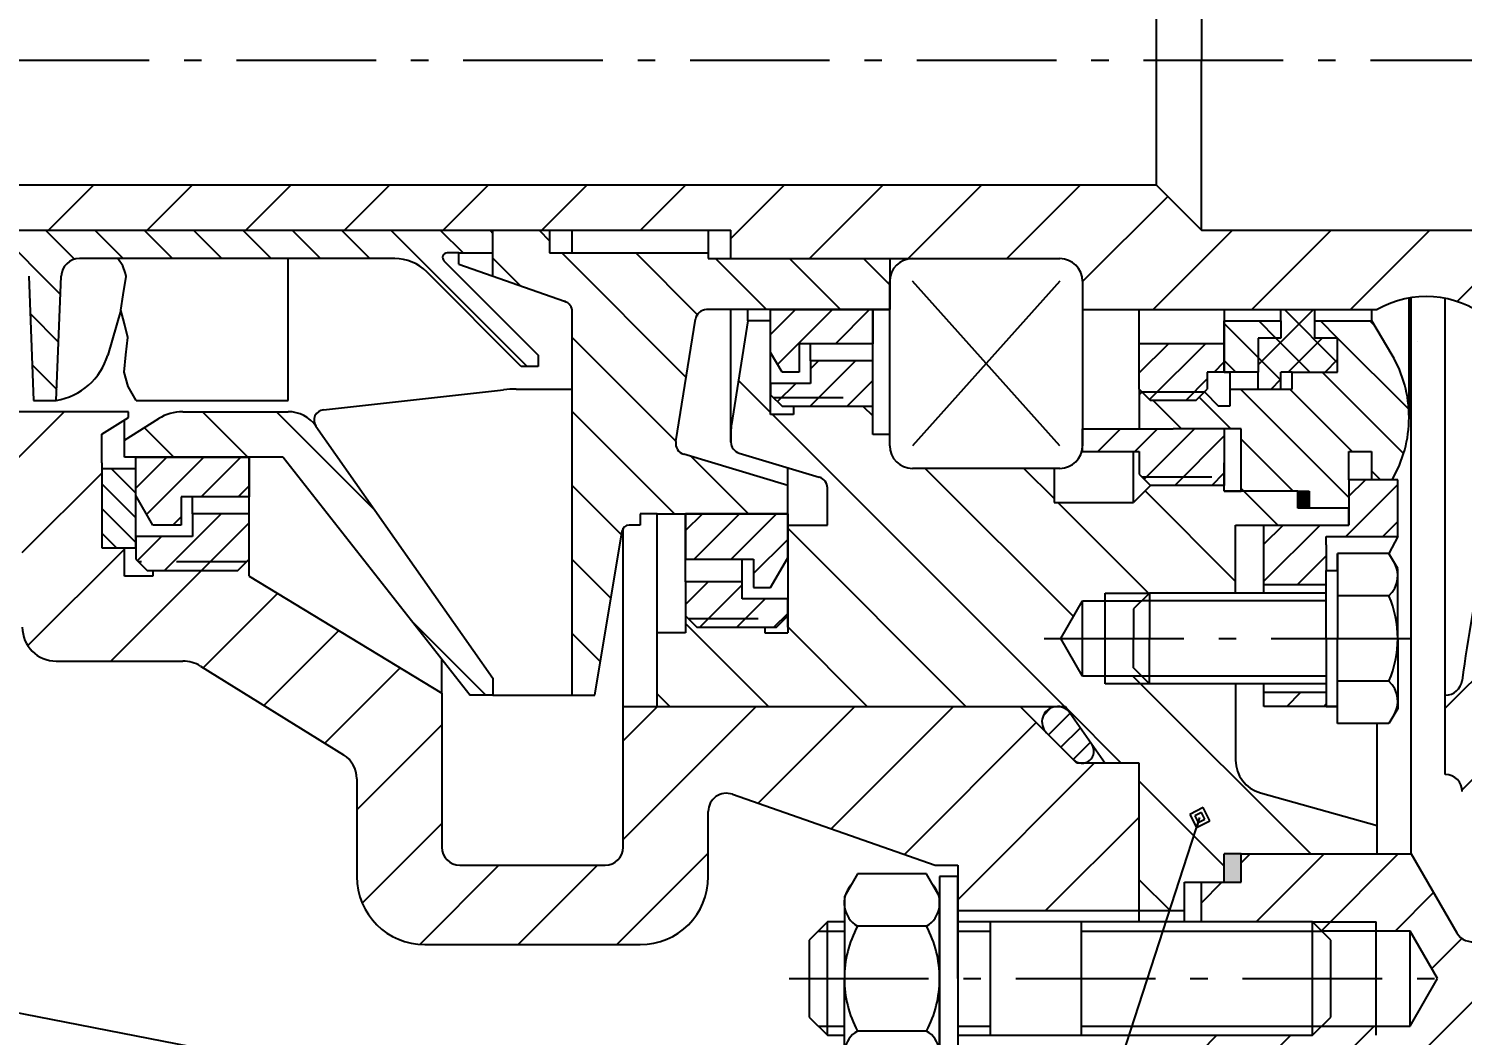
# Model space of a CAD drawing. Extents: x 0 to 841, y 0 to 594.
# Drawn here: x 127.6 to 209.8, y 144.8 to 202.6 of the extents above; entities that cross this region are included whole.
import ezdxf

# ---------------------------------------------------------------- set-up
doc = ezdxf.new("R2010")
doc.units = 0
doc.header["$MEASUREMENT"] = 0
for name, pattern in [('K5LT_AXLED', [13, 8, -2, 1, -2]), ('K5LT_BASIC', [0]), ('K5LT_DASHED', [6, 4, -2]), ('K5LT_THIN', [0]), ('K5LT_THIN_INCLUDED_TO_HATCHING', [0])]:
    doc.linetypes.add(name, pattern=pattern)
doc.layers.add('LAYER0VIEW0', color=7, linetype='Continuous')
doc.styles.add('K5_TEXTSTYLE', font='win_eskd.shx', dxfattribs={"width": 0.7, "oblique": 15, "bigfont": 'b_eskd.shx'})
pattern_1 = [(-45, (0, 0), (2.12132, 2.12132), [])]
pattern_2 = [(45, (0, 0), (-1.06066, 1.06066), [])]
pattern_3 = [(-45, (0, 0), (1.414214, 1.414214), [])]
pattern_4 = [(45, (0, 0), (-2.828427, 2.828427), [])]

# ---------------------------------------------------------------- blocks, each defined once
blk = doc.blocks.new('*L24')
at = {"layer": 'LAYER0VIEW0', "color": 7, "linetype": 'K5LT_THIN'}
for p, q in [((0.278, 0.856), (-0.478, 0.47)), ((0.663, 0.1), (0.278, 0.856)), ((-10.427, -32.164), (0.093, 0.285)), ((-0.478, 0.47), (-0.093, -0.285)), ((0.185, 0.571), (-0.193, 0.378)), ((-0.193, 0.378), (0, 0)), ((-0.093, -0.285), (0.663, 0.1)), ((0, 0), (-0.093, -0.285)), ((0, 0), (0.378, 0.193)), ((0.378, 0.193), (0.185, 0.571)), ((-10.427, -32.164), (-39.934, -32.164))]:
    blk.add_line(p, q, dxfattribs=at)
at = {"layer": 'LAYER0VIEW0', "color": 7, "style": 'K5_TEXTSTYLE', "oblique": 20, "width": 0.7}
blk.add_text('11Д33.0201-40', height=3.5, dxfattribs=at).set_placement((-37.934, -30.09))
blk = doc.blocks.new('*U156')
at = {"layer": 'LAYER0VIEW0', "color": 5, "linetype": 'K5LT_BASIC'}
for p, q in [((-1.3, 36.075), (-9.75, 36.075)), ((-11.05, 34.775), (-11.05, 25.35)), ((0, 25.35), (0, 34.775)), ((-9.75, 24.05), (-1.3, 24.05)), ((-9.75, 1.3), (-1.3, 1.3)), ((-11.05, -9.425), (-11.05, 0)), ((0, 0), (0, -9.425)), ((-1.3, -10.725), (-9.75, -10.725))]:
    blk.add_line(p, q, dxfattribs=at)
at = {"layer": 'LAYER0VIEW0', "color": 7, "linetype": 'K5LT_THIN'}
for p, q in [((-1.3, 25.35), (-9.75, 34.775)), ((-1.3, 34.775), (-9.75, 25.35)), ((-1.3, 0), (-9.75, -9.425)), ((-1.3, -9.425), (-9.75, 0))]:
    blk.add_line(p, q, dxfattribs=at)
at = {"layer": 'LAYER0VIEW0', "color": 5, "linetype": 'K5LT_BASIC'}
for centre, start, end in [((-9.75, 34.775), 90, 180), ((-1.3, 34.775), 0, 90), ((-9.75, 25.35), 180, 270), ((-1.3, 25.35), 270, 0), ((-9.75, 0), 90, 180), ((-1.3, 0), 0, 90), ((-9.75, -9.425), 180, 270), ((-1.3, -9.425), 270, 0)]:
    blk.add_arc(centre, 1.3, start, end, dxfattribs=at)
blk = doc.blocks.new('*U160')
at = {"layer": 'LAYER0VIEW0', "color": 5, "linetype": 'K5LT_BASIC'}
for p, q in [((0, 5.85), (-1.04, 5.85)), ((-1.04, 5.85), (-1.04, 0)), ((0, 0), (0, 5.85)), ((-1.04, -5.85), (-1.04, 0)), ((0, 0), (0, -5.85)), ((0, -5.85), (-1.04, -5.85))]:
    blk.add_line(p, q, dxfattribs=at)
blk = doc.blocks.new('*U161')
at = {"layer": 'LAYER0VIEW0', "color": 5, "linetype": 'K5LT_BASIC'}
for p, q in [((-4.714, 6.004), (-5.46, 4.713)), ((-0.746, 6.004), (-4.714, 6.004)), ((0, 4.713), (-0.746, 6.004)), ((-5.46, 4.713), (-5.46, 0)), ((0, 0), (0, 4.713)), ((-0.746, 3.002), (-4.714, 3.002)), ((-5.46, -4.712), (-5.46, 0)), ((0, 0), (0, -4.712)), ((-0.746, -3.002), (-4.714, -3.002)), ((-4.714, -6.004), (-5.46, -4.712)), ((0, -4.712), (-0.746, -6.004)), ((-0.746, -6.004), (-4.714, -6.004))]:
    blk.add_line(p, q, dxfattribs=at)
for centre, radius, start, end in [((-3.912, 4.337), 1.557, 139.00799, 238.98055), ((-1.548, 4.337), 1.557, 301.01945, 40.99201), ((0.955, 0), 6.415, 152.09469, 180), ((-6.415, 0), 6.415, 0, 27.90531), ((0.955, 0), 6.415, 180, 207.90531), ((-6.415, 0), 6.415, 332.09469, 0), ((-3.912, -4.337), 1.557, 121.01945, 220.99201), ((-1.548, -4.337), 1.557, 319.00799, 58.98055)]:
    blk.add_arc(centre, radius, start, end, dxfattribs=at)
blk = doc.blocks.new('*U163')
at = {"layer": 'LAYER0VIEW0', "color": 5, "linetype": 'K5LT_BASIC'}
for p, q in [((-0.499, 4.879), (-3.445, 4.879)), ((-3.445, 4.879), (-3.445, 0)), ((0, 4.014), (-0.499, 4.879)), ((0, 0), (0, 4.014)), ((-14.235, 2.6), (-15.145, 1.69)), ((-4.095, 2.6), (-14.235, 2.6)), ((-14.235, 2.6), (-14.235, 0)), ((-15.145, 1.69), (-15.145, 0)), ((-0.499, 2.439), (-3.445, 2.439)), ((-15.145, -1.69), (-15.145, 0)), ((-14.235, -2.6), (-14.235, 0)), ((-3.445, -4.879), (-3.445, 0)), ((0, 0), (0, -4.014)), ((-14.235, -2.6), (-15.145, -1.69)), ((-0.499, -2.439), (-3.445, -2.439)), ((-4.095, -2.6), (-14.235, -2.6)), ((0, -4.014), (-0.499, -4.879)), ((-0.499, -4.879), (-3.445, -4.879))]:
    blk.add_line(p, q, dxfattribs=at)
at = {"layer": 'LAYER0VIEW0', "color": 7, "linetype": 'K5LT_THIN'}
for p, q in [((-4.095, 2.161), (-14.674, 2.161)), ((-4.095, -2.161), (-14.674, -2.161))]:
    blk.add_line(p, q, dxfattribs=at)
at = {"layer": 'LAYER0VIEW0', "color": 5, "linetype": 'K5LT_BASIC'}
for centre, radius, start, end in [((-1.576, 3.592), 1.578, 313.04821, 32.769), ((-6.208, 0), 6.208, 0, 23.13732), ((-6.208, 0), 6.208, 336.86268, 0), ((-1.576, -3.592), 1.578, 327.231, 46.95179)]:
    blk.add_arc(centre, radius, start, end, dxfattribs=at)
blk = doc.blocks.new('*U164')
at = {"layer": 'LAYER0VIEW0', "color": 5, "linetype": 'K5LT_BASIC'}
for p, q in [((1.04, 1.04), (0, 0)), ((1.04, -5.46), (1.04, 1.04)), ((2.015, 1.04), (1.04, 1.04)), ((28.86, 1.04), (8.515, 1.04)), ((10.4, -5.46), (10.4, 1.04)), ((15.6, -5.46), (15.6, 1.04)), ((29.9, 0), (28.86, 1.04)), ((28.86, -5.46), (28.86, 1.04)), ((0, 0), (0, -4.42)), ((29.9, -4.42), (29.9, 0)), ((0, -4.42), (1.04, -5.46)), ((28.86, -5.46), (29.9, -4.42)), ((1.04, -5.46), (2.015, -5.46)), ((8.515, -5.46), (28.86, -5.46))]:
    blk.add_line(p, q, dxfattribs=at)
at = {"layer": 'LAYER0VIEW0', "color": 7, "linetype": 'K5LT_THIN'}
for p, q in [((0.513, 0.513), (2.015, 0.513)), ((8.515, 0.513), (10.4, 0.513)), ((15.6, 0.513), (29.386, 0.513)), ((0.513, -4.934), (2.015, -4.934)), ((8.515, -4.934), (10.4, -4.934)), ((15.6, -4.934), (29.386, -4.934))]:
    blk.add_line(p, q, dxfattribs=at)

msp = doc.modelspace()

# ---------------------------------------------------------------- hatches: boundary and pattern name
at = {"layer": 'LAYER0VIEW0'}
h = msp.add_hatch(dxfattribs=at)
h.set_pattern_fill('МЕТАЛЛ', color=256, style=0, pattern_type=0)
h.set_pattern_definition(pattern_4)
edge = h.paths.add_edge_path()
edge.add_line((69.303, 208.224), (60.853, 208.224))
edge.add_line((60.853, 208.224), (59.878, 208.224))
edge.add_line((59.878, 208.224), (59.878, 208.549))
edge.add_line((59.878, 208.549), (59.553, 208.874))
edge.add_line((59.553, 208.874), (27.378, 208.874))
edge.add_line((27.378, 208.874), (27.378, 208))
edge.add_line((27.378, 208), (28.678, 207.249))
edge.add_line((28.678, 207.249), (35.178, 207.249))
edge.add_line((35.178, 207.249), (35.178, 206.924))
edge.add_line((35.178, 206.924), (47.528, 206.924))
edge.add_line((47.528, 206.924), (47.528, 204.649))
edge.add_line((47.528, 204.649), (53.378, 204.649))
edge.add_line((53.378, 204.649), (55.629, 200.749))
edge.add_line((55.629, 200.749), (53.378, 196.849))
edge.add_line((53.378, 196.849), (47.528, 196.849))
edge.add_line((47.528, 196.849), (47.528, 194.574))
edge.add_line((47.528, 194.574), (35.178, 194.574))
edge.add_line((35.178, 194.574), (35.178, 194.249))
edge.add_line((35.178, 194.249), (28.678, 194.249))
edge.add_line((28.678, 194.249), (27.378, 193.499))
edge.add_line((27.378, 193.499), (27.378, 192.624))
edge.add_line((27.378, 192.624), (59.553, 192.624))
edge.add_line((59.553, 192.624), (59.878, 192.949))
edge.add_line((59.878, 192.949), (59.878, 193.274))
edge.add_line((59.878, 193.274), (60.853, 193.274))
edge.add_line((60.853, 193.274), (60.853, 191.324))
edge.add_line((60.853, 191.324), (61.178, 190.999))
edge.add_line((61.178, 190.999), (66.378, 190.999))
edge.add_line((66.378, 190.999), (67.028, 191.649))
edge.add_line((67.028, 191.649), (69.303, 191.649))
edge.add_line((69.303, 191.649), (69.303, 190.999))
edge.add_line((69.303, 190.999), (70.278, 190.999))
edge.add_line((70.278, 190.999), (78.728, 190.999))
edge.add_line((78.728, 190.999), (79.703, 190.999))
edge.add_line((79.703, 190.999), (103.103, 190.999))
edge.add_line((103.103, 190.999), (153.605, 190.999))
edge.add_line((153.605, 190.999), (167.905, 190.999))
edge.add_line((167.905, 190.999), (167.905, 189.374))
edge.add_line((167.905, 189.374), (177.005, 189.374))
edge.add_line((177.005, 189.374), (178.305, 189.374))
edge.add_line((178.305, 189.374), (186.755, 189.374))
edge.add_arc((186.755, 188.074), 1.3, 360, 450, ccw=False)
edge.add_line((188.055, 188.074), (188.055, 186.449))
edge.add_line((188.055, 186.449), (204.955, 186.449))
edge.add_arc((207.762, 181.63), 5.577, 342.4571, 480.22329, ccw=False)
edge.add_arc((294.296, 154.275), 85.177, 162.4571, 172.63144)
edge.add_arc((208.855, 165.324), 0.975, 630, 712.63144, ccw=False)
edge.add_line((208.855, 164.349), (208.855, 159.799))
edge.add_arc((208.855, 158.824), 0.975, 360, 450, ccw=False)
edge.add_line((209.83, 158.824), (209.83, 157.849))
edge.add_line((209.83, 157.849), (211.13, 157.849))
edge.add_line((211.13, 157.849), (211.13, 159.799))
edge.add_arc((242.448, 159.799), 31.318, 454.97911, 540, ccw=False)
edge.add_line((239.73, 190.999), (239.73, 192.624))
edge.add_line((239.73, 192.624), (238.105, 192.624))
edge.add_line((238.105, 192.624), (237.13, 192.624))
edge.add_line((237.13, 192.624), (236.48, 193.274))
edge.add_line((236.48, 193.274), (236.155, 192.949))
edge.add_line((236.155, 192.949), (229.005, 192.949))
edge.add_line((229.005, 192.949), (228.355, 193.599))
edge.add_line((228.355, 193.599), (226.73, 193.599))
edge.add_line((226.73, 193.599), (226.73, 192.949))
edge.add_line((226.73, 192.949), (222.83, 192.949))
edge.add_line((222.83, 192.949), (220.88, 190.999))
edge.add_line((220.88, 190.999), (194.88, 190.999))
edge.add_line((194.88, 190.999), (192.28, 193.599))
edge.add_line((192.28, 193.599), (73.431, 193.599))
edge.add_line((73.431, 193.599), (69.303, 200.749))
edge.add_line((69.303, 200.749), (73.431, 207.899))
edge.add_line((73.431, 207.899), (192.28, 207.899))
edge.add_line((192.28, 207.899), (194.88, 210.499))
edge.add_line((194.88, 210.499), (220.88, 210.499))
edge.add_line((220.88, 210.499), (222.83, 208.549))
edge.add_line((222.83, 208.549), (226.73, 208.549))
edge.add_line((226.73, 208.549), (226.73, 207.899))
edge.add_line((226.73, 207.899), (228.355, 207.899))
edge.add_line((228.355, 207.899), (229.005, 208.549))
edge.add_line((229.005, 208.549), (236.155, 208.549))
edge.add_line((236.155, 208.549), (236.48, 208.224))
edge.add_line((236.48, 208.224), (237.13, 208.874))
edge.add_line((237.13, 208.874), (238.105, 208.874))
edge.add_line((238.105, 208.874), (239.73, 208.874))
edge.add_line((239.73, 208.874), (239.73, 210.499))
edge.add_arc((242.448, 241.699), 31.318, 540, 625.02089, ccw=False)
edge.add_line((211.13, 241.699), (211.13, 243.649))
edge.add_line((211.13, 243.649), (209.83, 243.649))
edge.add_line((209.83, 243.649), (209.83, 242.674))
edge.add_arc((208.855, 242.674), 0.975, 270, 360, ccw=False)
edge.add_line((208.855, 241.699), (208.855, 237.149))
edge.add_arc((208.855, 236.174), 0.975, 367.36856, 450, ccw=False)
edge.add_arc((294.296, 247.224), 85.177, 187.36856, 197.5429)
edge.add_arc((207.762, 219.868), 5.577, 239.77671, 377.5429, ccw=False)
edge.add_line((204.955, 215.049), (188.055, 215.049))
edge.add_line((188.055, 215.049), (188.055, 213.424))
edge.add_arc((186.755, 213.424), 1.3, 270, 360, ccw=False)
edge.add_line((186.755, 212.124), (178.305, 212.124))
edge.add_line((178.305, 212.124), (177.005, 212.124))
edge.add_line((177.005, 212.124), (167.905, 212.124))
edge.add_line((167.905, 212.124), (167.905, 210.499))
edge.add_line((167.905, 210.499), (153.605, 210.499))
edge.add_line((153.605, 210.499), (103.103, 210.499))
edge.add_line((103.103, 210.499), (79.703, 210.499))
edge.add_line((79.703, 210.499), (78.728, 210.499))
edge.add_line((78.728, 210.499), (70.928, 210.499))
edge.add_line((70.928, 210.499), (70.928, 208.224))
edge.add_line((70.928, 208.224), (69.303, 208.224))
h = msp.add_hatch(dxfattribs=at)
h.set_pattern_fill('МЕТАЛЛ', color=256, style=0, pattern_type=0)
h.set_pattern_definition(pattern_3)
edge = h.paths.add_edge_path()
edge.add_line((103.103, 210.499), (153.605, 210.499))
edge.add_line((153.605, 210.499), (154.255, 210.499))
edge.add_line((154.255, 210.499), (154.255, 211.799))
edge.add_line((154.255, 211.799), (152.305, 211.799))
edge.add_line((152.305, 211.799), (151.633, 211.799))
edge.add_arc((151.633, 212.059), 0.26, 495, 630, ccw=False)
edge.add_line((151.449, 212.243), (156.855, 217.649))
edge.add_line((156.855, 217.649), (156.855, 218.299))
edge.add_line((156.855, 218.299), (155.88, 218.299))
edge.add_line((155.88, 218.299), (150.466, 212.886))
edge.add_arc((148.628, 214.724), 2.6, 630, 675, ccw=False)
edge.add_line((148.628, 212.124), (130.554, 212.124))
edge.add_arc((130.554, 213.164), 1.04, 542.29061, 630, ccw=False)
edge.add_line((129.515, 213.123), (129.231, 220.227))
edge.add_arc((128.519, 216.609), 3.688, 78.86755, 80.81259)
edge.add_line((129.107, 220.249), (127.93, 220.249))
edge.add_line((127.93, 220.249), (127.645, 213.123))
edge.add_arc((126.606, 213.164), 1.04, 630, 717.70939, ccw=False)
edge.add_line((126.606, 212.124), (103.103, 212.124))
edge.add_line((103.103, 212.124), (103.103, 210.499))
edge = h.paths.add_edge_path()
edge.add_line((153.605, 190.999), (103.103, 190.999))
edge.add_line((103.103, 190.999), (103.103, 189.374))
edge.add_line((103.103, 189.374), (126.606, 189.374))
edge.add_arc((126.606, 188.334), 1.04, 362.29061, 450, ccw=False)
edge.add_line((127.645, 188.376), (127.93, 181.249))
edge.add_line((127.93, 181.249), (129.23, 181.249))
edge.add_line((129.23, 181.249), (129.515, 188.376))
edge.add_arc((130.554, 188.334), 1.04, 450, 537.70939, ccw=False)
edge.add_line((130.554, 189.374), (148.628, 189.374))
edge.add_arc((148.628, 186.774), 2.6, 405, 450, ccw=False)
edge.add_line((150.466, 188.613), (155.88, 183.199))
edge.add_line((155.88, 183.199), (156.855, 183.199))
edge.add_line((156.855, 183.199), (156.855, 183.849))
edge.add_line((156.855, 183.849), (151.449, 189.256))
edge.add_arc((151.633, 189.439), 0.26, 450, 585, ccw=False)
edge.add_line((151.633, 189.699), (152.305, 189.699))
edge.add_line((152.305, 189.699), (154.255, 189.699))
edge.add_line((154.255, 189.699), (154.255, 190.999))
edge.add_line((154.255, 190.999), (153.605, 190.999))
h = msp.add_hatch(dxfattribs=at)
h.set_pattern_fill('МЕТАЛЛ', color=256, style=0, pattern_type=0)
h.set_pattern_definition(pattern_1)
edge = h.paths.add_edge_path()
edge.add_line((158.805, 186.313), (158.805, 164.349))
edge.add_line((158.805, 164.349), (160.105, 164.349))
edge.add_line((160.105, 164.349), (161.676, 173.773))
edge.add_arc((162.06, 173.709), 0.39, 450, 530.53768, ccw=False)
edge.add_line((162.06, 174.099), (162.705, 174.099))
edge.add_line((162.705, 174.099), (162.705, 174.749))
edge.add_line((162.705, 174.749), (163.68, 174.749))
edge.add_line((163.68, 174.749), (165.305, 174.749))
edge.add_line((165.305, 174.749), (171.155, 174.749))
edge.add_line((171.155, 174.749), (171.155, 176.374))
edge.add_line((171.155, 176.374), (165.2, 178.161))
edge.add_arc((165.387, 178.783), 0.65, 530.90972, 613.30076, ccw=False)
edge.add_line((164.745, 178.886), (165.867, 185.902))
edge.add_arc((166.509, 185.799), 0.65, 450, 530.90972, ccw=False)
edge.add_line((166.509, 186.449), (170.18, 186.449))
edge.add_line((170.18, 186.449), (176.03, 186.449))
edge.add_line((176.03, 186.449), (177.005, 186.449))
edge.add_line((177.005, 186.449), (177.005, 189.374))
edge.add_line((177.005, 189.374), (167.905, 189.374))
edge.add_line((167.905, 189.374), (166.605, 189.374))
edge.add_line((166.605, 189.374), (166.605, 189.699))
edge.add_line((166.605, 189.699), (157.505, 189.699))
edge.add_line((157.505, 189.699), (157.505, 190.999))
edge.add_line((157.505, 190.999), (154.255, 190.999))
edge.add_line((154.255, 190.999), (154.255, 188.367))
edge.add_line((154.255, 188.367), (158.37, 186.927))
edge.add_arc((158.155, 186.313), 0.65, 360, 430.70995, ccw=False)
h = msp.add_hatch(dxfattribs=at)
h.set_pattern_fill('МЕТАЛЛ', color=256, style=0, pattern_type=0)
h.set_pattern_definition(pattern_4)
edge = h.paths.add_edge_path()
edge.add_line((42.328, 178.649), (41.028, 177.349))
edge.add_line((41.028, 177.349), (39.403, 177.349))
edge.add_line((39.403, 177.349), (37.54, 177.349))
edge.add_line((37.54, 177.349), (37.54, 175.724))
edge.add_line((37.54, 175.724), (35.915, 175.724))
edge.add_line((35.915, 175.724), (35.915, 176.374))
edge.add_line((35.915, 176.374), (34.94, 177.349))
edge.add_line((34.94, 177.349), (30.303, 177.349))
edge.add_line((30.303, 177.349), (29.328, 176.374))
edge.add_line((29.328, 176.374), (29.328, 176.029))
edge.add_arc((28.938, 176.029), 0.39, 284.03624, 360, ccw=False)
edge.add_line((29.032, 175.651), (25.428, 174.749))
edge.add_line((25.428, 174.749), (25.428, 170.849))
edge.add_line((25.428, 170.849), (26.728, 170.849))
edge.add_line((26.728, 170.849), (26.728, 172.799))
edge.add_line((26.728, 172.799), (29.978, 172.799))
edge.add_line((29.978, 172.799), (29.978, 170.849))
edge.add_line((29.978, 170.849), (37.778, 170.849))
edge.add_line((37.778, 170.849), (37.778, 169.549))
edge.add_line((37.778, 169.549), (45.578, 169.549))
edge.add_line((45.578, 169.549), (45.578, 173.449))
edge.add_line((45.578, 173.449), (46.878, 173.449))
edge.add_line((46.878, 173.449), (47.347, 174.262))
edge.add_arc((48.754, 173.449), 1.625, 450, 510, ccw=False)
edge.add_line((48.754, 175.074), (77.29, 175.074))
edge.add_arc((77.29, 172.474), 2.6, 351.43472, 450, ccw=False)
edge.add_arc((92.395, 170.199), 12.675, 171.43472, 339.8637)
edge.add_arc((120.78, 159.792), 17.558, 450, 519.8637, ccw=False)
edge.add_line((120.78, 177.349), (125.33, 177.349))
edge.add_arc((125.33, 175.399), 1.95, 360, 450, ccw=False)
edge.add_line((127.28, 175.399), (127.28, 168.249))
edge.add_arc((129.23, 168.249), 1.95, 180, 270)
edge.add_line((129.23, 166.299), (136.484, 166.299))
edge.add_arc((136.484, 164.349), 1.95, 418.73627, 450, ccw=False)
edge.add_line((137.496, 166.016), (145.686, 160.935))
edge.add_arc((144.83, 159.554), 1.625, 360, 418.18551, ccw=False)
edge.add_line((146.455, 159.554), (146.455, 153.949))
edge.add_arc((150.355, 153.949), 3.9, 180, 270)
edge.add_line((150.355, 150.049), (162.705, 150.049))
edge.add_arc((162.705, 153.949), 3.9, 270, 360)
edge.add_line((166.605, 153.949), (166.605, 157.683))
edge.add_arc((167.645, 157.683), 1.04, 430.70995, 540, ccw=False)
edge.add_line((167.988, 158.665), (179.605, 154.599))
edge.add_line((179.605, 154.599), (180.905, 154.599))
edge.add_line((180.905, 154.599), (180.905, 153.949))
edge.add_line((180.905, 153.949), (180.905, 151.999))
edge.add_line((180.905, 151.999), (191.305, 151.999))
edge.add_line((191.305, 151.999), (191.305, 160.449))
edge.add_line((191.305, 160.449), (189.355, 160.449))
edge.add_line((189.355, 160.449), (187.73, 160.449))
edge.add_line((187.73, 160.449), (184.48, 163.699))
edge.add_line((184.48, 163.699), (161.73, 163.699))
edge.add_line((161.73, 163.699), (161.73, 155.639))
edge.add_arc((160.69, 155.639), 1.04, 270, 360, ccw=False)
edge.add_line((160.69, 154.599), (152.37, 154.599))
edge.add_arc((152.37, 155.639), 1.04, 540, 630, ccw=False)
edge.add_line((151.33, 155.639), (151.33, 161.489))
edge.add_line((151.33, 161.489), (151.33, 164.461))
edge.add_line((151.33, 164.461), (140.28, 171.17))
edge.add_line((140.28, 171.17), (140.28, 171.499))
edge.add_line((140.28, 171.499), (140.28, 172.149))
edge.add_line((140.28, 172.149), (139.63, 171.499))
edge.add_line((139.63, 171.499), (134.755, 171.499))
edge.add_line((134.755, 171.499), (134.755, 171.174))
edge.add_line((134.755, 171.174), (133.13, 171.174))
edge.add_line((133.13, 171.174), (133.13, 172.799))
edge.add_line((133.13, 172.799), (131.83, 172.799))
edge.add_line((131.83, 172.799), (131.83, 177.674))
edge.add_line((131.83, 177.674), (131.83, 179.312))
edge.add_line((131.83, 179.312), (133.37, 180.274))
edge.add_line((133.37, 180.274), (133.37, 180.599))
edge.add_line((133.37, 180.599), (120.802, 180.599))
edge.add_arc((120.802, 174.099), 6.5, 90, 102.14757)
edge.add_line((119.434, 180.454), (116.47, 179.816))
edge.add_arc((120.78, 159.792), 20.483, 102.14757, 159.8637)
edge.add_arc((92.395, 170.199), 9.75, 495, 699.8637, ccw=False)
edge.add_line((85.501, 177.094), (86.634, 178.227))
edge.add_arc((91.23, 173.631), 6.5, 480.96376, 495, ccw=False)
edge.add_line((87.886, 179.204), (98.878, 185.799))
edge.add_line((98.878, 185.799), (98.878, 188.074))
edge.add_line((98.878, 188.074), (92.899, 188.074))
edge.add_line((92.899, 188.074), (83.881, 182.664))
edge.add_arc((85.888, 179.319), 3.9, 120.96376, 135)
edge.add_line((83.13, 182.077), (81.653, 180.599))
edge.add_line((81.653, 180.599), (78.728, 180.599))
edge.add_line((78.728, 180.599), (70.55, 180.599))
edge.add_line((70.55, 180.599), (69.303, 180.599))
edge.add_line((69.303, 180.599), (69.303, 179.949))
edge.add_line((69.303, 179.949), (60.203, 179.949))
edge.add_line((60.203, 179.949), (58.903, 178.649))
edge.add_line((58.903, 178.649), (57.278, 178.649))
edge.add_line((57.278, 178.649), (42.328, 178.649))
h = msp.add_hatch(dxfattribs=at)
h.set_pattern_fill('МЕТАЛЛ', color=256, style=0, pattern_type=0)
h.set_pattern_definition([(-45, (0, 0), (2.82843, 2.82843), [])])
edge = h.paths.add_edge_path()
edge.add_line((163.68, 163.699), (184.48, 163.699))
edge.add_line((184.48, 163.699), (187.08, 163.699))
edge.add_line((187.08, 163.699), (189.355, 160.449))
edge.add_line((189.355, 160.449), (191.305, 160.449))
edge.add_line((191.305, 160.449), (191.305, 151.999))
edge.add_line((191.305, 151.999), (193.905, 151.999))
edge.add_line((193.905, 151.999), (193.905, 153.624))
edge.add_line((193.905, 153.624), (195.855, 153.624))
edge.add_line((195.855, 153.624), (196.18, 153.624))
edge.add_line((196.18, 153.624), (196.18, 155.249))
edge.add_line((196.18, 155.249), (197.155, 155.249))
edge.add_line((197.155, 155.249), (204.955, 155.249))
edge.add_line((204.955, 155.249), (204.955, 156.874))
edge.add_line((204.955, 156.874), (198.254, 158.751))
edge.add_arc((198.78, 160.628), 1.95, 540, 614.35775, ccw=False)
edge.add_line((196.83, 160.628), (196.83, 164.999))
edge.add_line((196.83, 164.999), (191.89, 164.999))
edge.add_line((191.89, 164.999), (191.451, 165.438))
edge.add_line((191.451, 165.438), (188.055, 165.438))
edge.add_line((188.055, 165.438), (186.807, 167.599))
edge.add_line((186.807, 167.599), (188.055, 169.761))
edge.add_line((188.055, 169.761), (191.451, 169.761))
edge.add_line((191.451, 169.761), (191.89, 170.199))
edge.add_line((191.89, 170.199), (196.83, 170.199))
edge.add_line((196.83, 170.199), (196.83, 174.099))
edge.add_line((196.83, 174.099), (203.33, 174.099))
edge.add_line((203.33, 174.099), (203.33, 175.074))
edge.add_line((203.33, 175.074), (201.055, 175.074))
edge.add_line((201.055, 175.074), (200.405, 175.074))
edge.add_line((200.405, 175.074), (200.405, 176.049))
edge.add_line((200.405, 176.049), (197.155, 176.049))
edge.add_line((197.155, 176.049), (196.18, 176.049))
edge.add_line((196.18, 176.049), (196.18, 176.374))
edge.add_line((196.18, 176.374), (191.955, 176.374))
edge.add_line((191.955, 176.374), (190.98, 175.399))
edge.add_line((190.98, 175.399), (186.43, 175.399))
edge.add_line((186.43, 175.399), (186.43, 177.349))
edge.add_line((186.43, 177.349), (178.305, 177.349))
edge.add_arc((178.305, 178.649), 1.3, 540, 630, ccw=False)
edge.add_line((177.005, 178.649), (177.005, 179.299))
edge.add_line((177.005, 179.299), (176.03, 179.299))
edge.add_line((176.03, 179.299), (176.03, 180.924))
edge.add_line((176.03, 180.924), (171.48, 180.924))
edge.add_line((171.48, 180.924), (171.48, 180.437))
edge.add_line((171.48, 180.437), (170.18, 180.437))
edge.add_line((170.18, 180.437), (170.18, 181.574))
edge.add_line((170.18, 181.574), (170.18, 182.224))
edge.add_line((170.18, 182.224), (170.18, 184))
edge.add_line((170.18, 184), (170.18, 185.799))
edge.add_line((170.18, 185.799), (168.88, 185.799))
edge.add_line((168.88, 185.799), (167.929, 179.859))
edge.add_arc((169.855, 179.551), 1.95, 170.90972, 180)
edge.add_line((167.905, 179.551), (167.905, 178.851))
edge.add_arc((168.555, 178.851), 0.65, 180, 253.30076)
edge.add_line((168.368, 178.228), (172.967, 176.849))
edge.add_arc((172.78, 176.226), 0.65, 360, 433.30076, ccw=False)
edge.add_line((173.43, 176.226), (173.43, 174.099))
edge.add_line((173.43, 174.099), (171.155, 174.099))
edge.add_line((171.155, 174.099), (171.155, 169.874))
edge.add_line((171.155, 169.874), (171.155, 168.249))
edge.add_line((171.155, 168.249), (171.155, 167.924))
edge.add_line((171.155, 167.924), (169.855, 167.924))
edge.add_line((169.855, 167.924), (169.855, 168.249))
edge.add_line((169.855, 168.249), (165.955, 168.249))
edge.add_line((165.955, 168.249), (165.305, 168.899))
edge.add_line((165.305, 168.899), (165.305, 167.924))
edge.add_line((165.305, 167.924), (163.68, 167.924))
edge.add_line((163.68, 167.924), (163.68, 163.699))
h = msp.add_hatch(dxfattribs=at)
h.set_pattern_fill('МЕТАЛЛ', color=256, style=0, pattern_type=0)
h.set_pattern_definition(pattern_2)
h.paths.add_polyline_path([(176.03, 184.499), (171.805, 184.499), (171.805, 182.874), (170.83, 182.874), (170.18, 184), (170.18, 186.449), (176.03, 186.449)])
h = msp.add_hatch(dxfattribs=at)
h.set_pattern_fill('МЕТАЛЛ', color=256, style=0, pattern_type=0)
h.set_pattern_definition(pattern_3)
edge = h.paths.add_edge_path()
edge.add_line((203.33, 178.324), (204.63, 178.324))
edge.add_line((204.63, 178.324), (204.63, 176.699))
edge.add_line((204.63, 176.699), (205.8, 176.699))
edge.add_arc((199.733, 180.274), 7.042, 329.48976, 360)
edge.add_arc((199.733, 180.274), 7.042, 0, 30.51024)
edge.add_line((205.8, 183.849), (204.651, 185.799))
edge.add_line((204.651, 185.799), (201.38, 185.799))
edge.add_line((201.38, 185.799), (201.38, 184.824))
edge.add_line((201.38, 184.824), (202.68, 184.824))
edge.add_line((202.68, 184.824), (202.68, 182.874))
edge.add_line((202.68, 182.874), (200.08, 182.874))
edge.add_line((200.08, 182.874), (200.08, 181.899))
edge.add_line((200.08, 181.899), (199.43, 181.899))
edge.add_line((199.43, 181.899), (198.13, 181.899))
edge.add_line((198.13, 181.899), (196.505, 181.899))
edge.add_line((196.505, 181.899), (196.505, 180.924))
edge.add_line((196.505, 180.924), (195.855, 180.924))
edge.add_line((195.855, 180.924), (195.042, 181.737))
edge.add_line((195.042, 181.737), (194.555, 181.249))
edge.add_line((194.555, 181.249), (191.955, 181.249))
edge.add_line((191.955, 181.249), (191.467, 181.737))
edge.add_line((191.467, 181.737), (191.305, 181.574))
edge.add_line((191.305, 181.574), (191.305, 179.624))
edge.add_line((191.305, 179.624), (193.255, 179.624))
edge.add_line((193.255, 179.624), (196.18, 179.624))
edge.add_line((196.18, 179.624), (197.155, 179.624))
edge.add_line((197.155, 179.624), (197.155, 176.049))
edge.add_line((197.155, 176.049), (200.405, 176.049))
edge.add_line((200.405, 176.049), (201.055, 176.049))
edge.add_line((201.055, 176.049), (201.055, 175.074))
edge.add_line((201.055, 175.074), (203.33, 175.074))
edge.add_line((203.33, 175.074), (203.33, 176.699))
edge.add_line((203.33, 176.699), (203.33, 178.324))
h = msp.add_hatch(dxfattribs=at)
h.set_pattern_fill('МЕТАЛЛ', color=256, style=0, pattern_type=0)
h.set_pattern_definition([(-45, (0, 0), (1.06066, 1.06066), [])])
h.paths.add_polyline_path([(198.13, 182.874), (196.505, 182.874), (196.18, 182.874), (196.18, 184.499), (196.18, 185.799), (199.43, 185.799), (199.43, 184.824), (198.13, 184.824)])
h = msp.add_hatch(dxfattribs=at)
h.set_pattern_fill('НЕМЕТАЛЛ', color=256, style=0, pattern_type=0)
h.set_pattern_definition([(45, (0, 0), (-1.06066, 1.06066), []), (135, (0, 0), (-1.06066, -1.06066), [])])
h.paths.add_polyline_path([(198.13, 184.824), (199.43, 184.824), (199.43, 185.799), (199.43, 186.449), (201.38, 186.449), (201.38, 184.824), (202.68, 184.824), (202.68, 182.874), (200.08, 182.874), (199.43, 182.874), (199.43, 181.899), (198.13, 181.899), (198.13, 182.874)])
h = msp.add_hatch(dxfattribs=at)
h.set_pattern_fill('МЕТАЛЛ', color=256, style=0, pattern_type=0)
h.set_pattern_definition(pattern_2)
h.paths.add_polyline_path([(196.18, 184.499), (191.305, 184.499), (191.305, 181.899), (191.955, 181.249), (194.555, 181.249), (195.205, 181.899), (195.205, 182.874), (196.18, 182.874)])
h = msp.add_hatch(dxfattribs=at)
h.set_pattern_fill('МЕТАЛЛ', color=256, style=0, pattern_type=0)
h.set_pattern_definition(pattern_2)
h.paths.add_polyline_path([(172.455, 183.524), (176.03, 183.524), (176.03, 180.924), (170.83, 180.924), (170.18, 181.574), (170.18, 182.224), (172.455, 182.224)])
h = msp.add_hatch(dxfattribs=at)
h.set_pattern_fill('МЕТАЛЛ', color=256, style=0, pattern_type=0)
h.set_pattern_definition(pattern_1)
edge = h.paths.add_edge_path()
edge.add_line((144.112, 179.77), (154.255, 165.324))
edge.add_line((154.255, 165.324), (154.255, 164.349))
edge.add_line((154.255, 164.349), (152.955, 164.349))
edge.add_line((152.955, 164.349), (142.23, 177.999))
edge.add_line((142.23, 177.999), (133.13, 177.999))
edge.add_line((133.13, 177.999), (133.13, 178.974))
edge.add_line((133.13, 178.974), (135.098, 180.204))
edge.add_arc((136.476, 177.999), 2.6, 450, 482.00538, ccw=False)
edge.add_line((136.476, 180.599), (142.516, 180.599))
edge.add_arc((142.516, 178.649), 1.95, 395.07375, 450, ccw=False)
h = msp.add_hatch(dxfattribs=at)
h.set_pattern_fill('МЕТАЛЛ', color=256, style=0, pattern_type=0)
h.set_pattern_definition(pattern_2)
h.paths.add_polyline_path([(193.255, 179.624), (188.055, 179.624), (188.055, 178.324), (191.305, 178.324), (191.305, 177.024), (191.955, 176.374), (196.18, 176.374), (196.18, 177.024), (196.18, 177.674), (196.18, 179.624)])
h = msp.add_hatch(dxfattribs=at)
h.set_pattern_fill('МЕТАЛЛ', color=256, style=0, pattern_type=0)
h.set_pattern_definition(pattern_2)
h.paths.add_polyline_path([(137.03, 175.724), (136.38, 175.724), (136.38, 174.099), (134.755, 174.099), (133.78, 175.788), (133.78, 177.999), (140.28, 177.999), (140.28, 175.724)])
h = msp.add_hatch(dxfattribs=at)
h.set_pattern_fill('МЕТАЛЛ', color=256, style=0, pattern_type=0)
h.set_pattern_definition([(-45, (0, 0), (0.707107, 0.707107), [])])
h.paths.add_polyline_path([(131.83, 177.349), (131.83, 172.799), (133.78, 172.799), (133.78, 173.449), (133.78, 174.099), (133.78, 177.349)])
h = msp.add_hatch(dxfattribs=at)
h.set_pattern_fill('МЕТАЛЛ', color=256, style=0, pattern_type=0)
h.set_pattern_definition(pattern_2)
h.paths.add_polyline_path([(198.455, 163.699), (202.03, 163.699), (202.03, 164.512), (198.455, 164.512)])
h.paths.add_polyline_path([(198.455, 170.687), (202.03, 170.687), (202.03, 171.499), (202.03, 171.824), (202.03, 172.962), (202.03, 173.449), (206.125, 173.449), (206.125, 176.699), (203.33, 176.699), (203.33, 175.074), (203.33, 174.099), (198.455, 174.099)])
for points in [[(200.405, 176.049), (201.055, 176.049), (201.055, 175.074), (200.405, 175.074)], [(197.155, 155.249), (197.155, 153.624), (196.18, 153.624), (196.18, 155.249)]]:
    msp.add_hatch(color=1, dxfattribs=at).paths.add_polyline_path(points)
h = msp.add_hatch(dxfattribs=at)
h.set_pattern_fill('МЕТАЛЛ', color=256, style=0, pattern_type=0)
h.set_pattern_definition(pattern_2)
h.paths.add_polyline_path([(137.03, 173.449), (137.03, 174.749), (140.28, 174.749), (140.28, 172.149), (139.63, 171.499), (134.43, 171.499), (133.78, 172.149), (133.78, 173.449)])
h = msp.add_hatch(dxfattribs=at)
h.set_pattern_fill('МЕТАЛЛ', color=256, style=0, pattern_type=0)
h.set_pattern_definition(pattern_2)
h.paths.add_polyline_path([(169.205, 172.149), (165.305, 172.149), (165.305, 174.749), (171.155, 174.749), (171.155, 174.099), (171.155, 172.213), (170.18, 170.524), (169.205, 170.524)])
h = msp.add_hatch(dxfattribs=at)
h.set_pattern_fill('МЕТАЛЛ', color=256, style=0, pattern_type=0)
h.set_pattern_definition(pattern_2)
h.paths.add_polyline_path([(165.305, 170.849), (168.555, 170.849), (168.555, 169.874), (171.155, 169.874), (171.155, 168.899), (170.505, 168.249), (165.955, 168.249), (165.305, 168.899)])
h = msp.add_hatch(dxfattribs=at)
h.set_pattern_fill('МЕТАЛЛ', color=256, style=0, pattern_type=0)
h.set_pattern_definition([(45, (0, 0), (-2.12132, 2.12132), [])])
edge = h.paths.add_edge_path()
edge.add_line((204.89, 145.376), (206.84, 145.376))
edge.add_line((206.84, 145.376), (208.412, 148.099))
edge.add_line((208.412, 148.099), (206.84, 150.823))
edge.add_line((206.84, 150.823), (201.776, 150.823))
edge.add_line((201.776, 150.823), (201.25, 151.349))
edge.add_line((201.25, 151.349), (194.88, 151.349))
edge.add_line((194.88, 151.349), (194.88, 153.624))
edge.add_line((194.88, 153.624), (195.855, 153.624))
edge.add_line((195.855, 153.624), (197.155, 153.624))
edge.add_line((197.155, 153.624), (197.155, 155.249))
edge.add_line((197.155, 155.249), (206.905, 155.249))
edge.add_line((206.905, 155.249), (209.514, 150.73))
edge.add_arc((210.415, 151.25), 1.04, 210, 360)
edge.add_line((211.455, 151.25), (211.455, 156.224))
edge.add_line((211.455, 156.224), (213.405, 156.224))
edge.add_line((213.405, 156.224), (213.405, 143.468))
edge.add_arc((209.505, 143.468), 3.9, 292.88538, 360, ccw=False)
edge.add_arc((216.33, 127.299), 13.65, 112.88538, 427.11462)
edge.add_arc((223.155, 143.468), 3.9, 540, 607.11462, ccw=False)
edge.add_line((219.255, 143.468), (219.255, 156.224))
edge.add_line((219.255, 156.224), (221.473, 156.224))
edge.add_arc((221.473, 157.849), 1.625, 270, 347.40022)
edge.add_arc((238.105, 154.132), 15.418, 450, 527.40022, ccw=False)
edge.add_line((238.105, 169.549), (245.905, 169.549))
edge.add_line((245.905, 169.549), (245.905, 169.874))
edge.add_line((245.905, 169.874), (262.805, 169.874))
edge.add_line((262.805, 169.874), (262.805, 166.949))
edge.add_line((262.805, 166.949), (259.23, 166.949))
edge.add_arc((259.23, 164.593), 2.356, 90, 133.60282)
edge.add_line((257.605, 166.299), (238.105, 166.299))
edge.add_arc((238.105, 154.132), 12.168, 90, 170.09663)
edge.add_arc((221.161, 157.09), 5.032, 667.21937, 710.09663, ccw=False)
edge.add_arc((226.31, 150.311), 3.48, 127.21937, 180)
edge.add_line((222.83, 150.311), (222.83, 143.795))
edge.add_arc((226.73, 143.795), 3.9, 180, 237.76905)
edge.add_arc((216.33, 127.299), 15.6, 139.9948, 417.76905, ccw=False)
edge.add_arc((202.389, 138.999), 2.6, 319.9948, 450)
edge.add_line((202.389, 141.599), (194.88, 141.599))
edge.add_line((194.88, 141.599), (194.88, 144.849))
edge.add_line((194.88, 144.849), (201.25, 144.849))
edge.add_line((201.25, 144.849), (201.776, 145.376))
edge.add_line((201.776, 145.376), (204.89, 145.376))
h = msp.add_hatch(dxfattribs=at)
h.set_pattern_fill('МЕТАЛЛ', color=256, style=0, pattern_type=0)
h.set_pattern_definition([(45, (0, 0), (-0.7071068, 0.7071068), [])])
edge = h.paths.add_edge_path()
edge.add_line((187.526, 160.653), (185.992, 162.187))
edge.add_arc((186.619, 162.813), 0.886, 394.99202, 585, ccw=False)
edge.add_line((187.344, 163.321), (188.588, 161.544))
edge.add_arc((188.018, 161.145), 0.696, 225, 394.99202, ccw=False)

# ---------------------------------------------------------------- linework, layer by layer
at = {"layer": 'LAYER0VIEW0', "color": 5, "linetype": 'K5LT_BASIC'}
for p, q in [((194.88, 210.499), (194.88, 200.749)), ((192.28, 207.899), (192.28, 193.599)), ((194.88, 190.999), (194.88, 200.749)), ((73.431, 193.599), (192.28, 193.599)), ((192.28, 193.599), (194.88, 190.999)), ((103.103, 190.999), (153.605, 190.999)), ((153.605, 190.999), (167.905, 190.999)), ((154.255, 188.367), (154.255, 190.999)), ((157.505, 190.999), (157.505, 189.699)), ((158.805, 189.699), (158.805, 190.999)), ((166.605, 190.999), (166.605, 189.374)), ((167.905, 189.374), (167.905, 190.999)), ((194.88, 190.999), (220.88, 190.999)), ((148.628, 189.374), (130.554, 189.374)), ((142.516, 181.249), (142.516, 189.374)), ((151.449, 189.256), (156.855, 183.849)), ((152.305, 189.699), (151.633, 189.699)), ((152.305, 189.049), (152.305, 189.699)), ((152.305, 189.699), (154.255, 189.699)), ((152.305, 189.049), (152.305, 189.699)), ((152.305, 189.699), (153.605, 189.699)), ((152.305, 189.049), (158.37, 186.927)), ((157.505, 189.699), (166.605, 189.699)), ((166.605, 189.374), (167.905, 189.374)), ((167.905, 189.374), (177.005, 189.374)), ((177.005, 189.374), (177.005, 186.449)), ((177.005, 189.374), (178.305, 189.374)), ((127.645, 188.376), (127.93, 181.249)), ((129.23, 181.249), (129.515, 188.376)), ((155.88, 183.199), (150.466, 188.613)), ((206.775, 180.274), (206.775, 187.119)), ((206.905, 155.249), (206.905, 187.141)), ((208.855, 164.349), (208.855, 187.099)), ((132.937, 186.425), (132.179, 183.849)), ((158.805, 164.349), (158.805, 186.313)), ((164.745, 178.886), (165.867, 185.902)), ((177.005, 186.449), (166.509, 186.449)), ((167.905, 178.851), (167.905, 186.449)), ((168.88, 185.799), (167.929, 179.859)), ((168.88, 185.799), (168.88, 186.449)), ((170.18, 185.799), (168.88, 185.799)), ((170.18, 180.437), (170.18, 186.449)), ((170.18, 184), (170.18, 186.449)), ((170.18, 186.449), (176.03, 186.449)), ((176.03, 179.299), (176.03, 186.449)), ((176.03, 186.449), (177.005, 186.449)), ((176.03, 186.449), (176.03, 184.499)), ((188.055, 186.449), (204.955, 186.449)), ((191.305, 181.899), (191.305, 186.449)), ((196.18, 186.449), (196.18, 184.499)), ((196.18, 182.874), (196.18, 185.799)), ((196.18, 185.799), (199.43, 185.799)), ((199.43, 185.799), (199.43, 186.449)), ((199.43, 185.799), (199.43, 184.824)), ((201.38, 184.824), (201.38, 186.449)), ((201.38, 185.799), (204.651, 185.799)), ((204.651, 185.799), (204.651, 186.449)), ((205.8, 183.849), (204.651, 185.799)), ((176.03, 184.499), (171.805, 184.499)), ((171.805, 184.499), (171.805, 182.874)), ((172.455, 183.524), (172.455, 184.499)), ((196.18, 184.499), (191.305, 184.499)), ((196.18, 184.499), (196.18, 182.874)), ((199.43, 184.824), (198.13, 184.824)), ((198.13, 184.824), (198.13, 182.874)), ((202.68, 184.824), (201.38, 184.824)), ((202.68, 182.874), (202.68, 184.824)), ((156.855, 183.849), (156.855, 183.199)), ((170.83, 182.874), (170.18, 184)), ((176.03, 183.524), (172.455, 183.524)), ((172.455, 183.524), (172.455, 182.224)), ((156.855, 183.199), (155.88, 183.199)), ((171.805, 182.874), (170.83, 182.874)), ((196.18, 182.874), (195.205, 182.874)), ((195.205, 182.874), (195.205, 181.899)), ((196.18, 182.874), (196.505, 182.874)), ((198.13, 182.874), (196.18, 182.874)), ((196.505, 182.874), (196.505, 180.924)), ((198.13, 181.899), (198.13, 182.874)), ((199.43, 181.899), (199.43, 182.874)), ((200.08, 182.874), (199.43, 182.874)), ((200.08, 181.899), (200.08, 182.874)), ((200.08, 182.874), (202.68, 182.874)), ((144.537, 180.711), (154.872, 181.86)), ((155.59, 181.899), (158.805, 181.899)), ((172.455, 182.224), (170.18, 182.224)), ((170.18, 182.224), (170.18, 181.574)), ((191.305, 181.899), (191.955, 181.249)), ((191.305, 181.899), (191.305, 179.624)), ((191.305, 181.574), (191.467, 181.737)), ((194.555, 181.249), (195.205, 181.899)), ((195.042, 181.737), (195.855, 180.924)), ((196.505, 181.899), (198.13, 181.899)), ((198.13, 181.899), (199.43, 181.899)), ((199.43, 181.899), (200.08, 181.899)), ((127.93, 181.249), (129.23, 181.249)), ((127.93, 181.249), (129.23, 181.249)), ((133.804, 181.249), (142.516, 181.249)), ((170.18, 181.574), (170.83, 180.924)), ((170.83, 180.924), (176.03, 180.924)), ((171.48, 180.924), (171.48, 180.437)), ((194.555, 181.249), (191.955, 181.249)), ((196.505, 180.924), (195.855, 180.924)), ((133.37, 180.599), (120.802, 180.599)), ((131.83, 179.312), (133.37, 180.274)), ((133.13, 178.974), (135.098, 180.204)), ((133.13, 178.974), (133.13, 180.124)), ((133.37, 180.274), (133.37, 180.599)), ((136.476, 180.599), (142.516, 180.599)), ((171.48, 180.437), (170.18, 180.437)), ((131.83, 177.674), (131.83, 179.312)), ((144.112, 179.77), (154.255, 165.324)), ((167.905, 179.551), (167.905, 178.851)), ((177.005, 179.299), (176.03, 179.299)), ((188.055, 178.324), (188.055, 179.624)), ((188.055, 179.624), (193.255, 179.624)), ((196.18, 179.624), (193.255, 179.624)), ((197.155, 179.624), (196.18, 179.624)), ((196.18, 179.624), (196.18, 176.374)), ((197.155, 176.049), (197.155, 179.624)), ((133.13, 177.999), (133.13, 178.974)), ((131.83, 177.674), (131.83, 172.799)), ((142.23, 177.999), (133.13, 177.999)), ((133.78, 173.449), (133.78, 177.999)), ((133.78, 174.099), (133.78, 177.999)), ((133.78, 177.999), (140.28, 177.999)), ((133.78, 172.799), (133.78, 177.674)), ((140.28, 172.149), (140.28, 177.999)), ((140.28, 177.999), (140.28, 175.724)), ((142.23, 177.999), (152.955, 164.349)), ((171.155, 176.374), (165.2, 178.161)), ((168.368, 178.228), (172.967, 176.849)), ((188.055, 178.324), (191.305, 178.324)), ((190.98, 175.399), (190.98, 178.324)), ((191.305, 178.324), (191.305, 177.024)), ((196.18, 177.674), (196.18, 177.024)), ((196.18, 176.049), (196.18, 177.674)), ((203.33, 178.324), (204.63, 178.324)), ((203.33, 176.699), (203.33, 178.324)), ((204.63, 178.324), (204.63, 176.699)), ((131.83, 177.349), (133.78, 177.349)), ((171.155, 176.374), (171.155, 177.392)), ((186.43, 177.349), (186.43, 175.399)), ((191.305, 177.024), (191.955, 176.374)), ((206.125, 176.699), (203.33, 176.699)), ((203.33, 176.699), (203.33, 174.099)), ((206.125, 173.449), (206.125, 176.699)), ((171.155, 174.749), (171.155, 176.374)), ((173.43, 174.099), (173.43, 176.226)), ((191.955, 176.374), (190.98, 175.399)), ((196.18, 176.374), (191.955, 176.374)), ((200.405, 176.049), (196.18, 176.049)), ((196.18, 176.049), (197.155, 176.049)), ((200.405, 175.074), (200.405, 176.049)), ((200.405, 176.049), (201.055, 176.049)), ((201.055, 176.049), (201.055, 175.074)), ((134.755, 174.099), (133.78, 175.788)), ((140.28, 175.724), (136.38, 175.724)), ((136.38, 175.724), (136.38, 174.099)), ((137.03, 174.749), (137.03, 175.724)), ((186.43, 175.399), (190.98, 175.399)), ((201.055, 175.074), (200.405, 175.074)), ((203.33, 175.074), (201.055, 175.074)), ((203.33, 174.099), (203.33, 175.074)), ((203.33, 174.099), (203.33, 175.074)), ((140.28, 174.749), (137.03, 174.749)), ((137.03, 174.749), (137.03, 173.449)), ((140.28, 171.499), (140.28, 174.749)), ((163.68, 174.749), (162.705, 174.749)), ((162.705, 174.749), (162.705, 174.099)), ((163.68, 163.699), (163.68, 174.749)), ((163.68, 174.749), (171.155, 174.749)), ((165.305, 170.849), (165.305, 174.749)), ((171.155, 174.749), (165.305, 174.749)), ((165.305, 174.749), (165.305, 172.149)), ((171.155, 174.749), (171.155, 174.099)), ((171.155, 174.749), (171.155, 167.924)), ((171.155, 172.213), (171.155, 174.749)), ((137.03, 173.449), (133.78, 173.449)), ((133.78, 173.449), (133.78, 172.149)), ((136.38, 174.099), (134.755, 174.099)), ((160.105, 164.349), (161.676, 173.773)), ((161.73, 163.699), (161.73, 173.917)), ((162.705, 174.099), (162.06, 174.099)), ((171.155, 174.099), (173.43, 174.099)), ((196.83, 170.199), (196.83, 174.099)), ((196.83, 174.099), (203.33, 174.099)), ((198.455, 170.199), (198.455, 174.099)), ((202.03, 172.962), (202.03, 173.449)), ((202.03, 173.449), (206.125, 173.449)), ((206.125, 173.449), (205.626, 172.478)), ((131.83, 172.799), (133.78, 172.799)), ((133.13, 171.174), (133.13, 172.799)), ((202.03, 172.962), (202.03, 171.499)), ((133.78, 172.149), (134.43, 171.499)), ((139.63, 171.499), (140.28, 172.149)), ((140.28, 171.17), (140.28, 172.149)), ((165.305, 172.149), (169.205, 172.149)), ((168.555, 170.849), (168.555, 172.149)), ((169.205, 172.149), (169.205, 170.524)), ((170.18, 170.524), (171.155, 172.213)), ((202.03, 171.824), (202.03, 171.499)), ((202.68, 171.499), (202.68, 172.474)), ((134.755, 171.174), (133.13, 171.174)), ((134.43, 171.499), (139.63, 171.499)), ((134.755, 171.499), (134.755, 171.174)), ((140.28, 171.17), (151.33, 164.461)), ((202.03, 167.599), (202.03, 171.499)), ((202.03, 171.499), (202.68, 171.499)), ((202.68, 171.499), (202.68, 169.851)), ((168.555, 170.849), (165.305, 170.849)), ((165.305, 170.849), (165.305, 168.899)), ((168.555, 169.874), (168.555, 170.849)), ((169.205, 170.524), (170.18, 170.524)), ((189.355, 164.999), (189.355, 170.199)), ((198.455, 170.687), (202.03, 170.687)), ((171.155, 169.874), (168.555, 169.874)), ((171.155, 168.249), (171.155, 169.874)), ((186.807, 167.599), (188.055, 169.761)), ((188.055, 169.761), (191.451, 169.761)), ((188.055, 165.438), (188.055, 169.761)), ((165.305, 168.899), (165.955, 168.249)), ((165.305, 168.899), (165.305, 167.924)), ((170.505, 168.249), (171.155, 168.899)), ((165.305, 167.924), (163.68, 167.924)), ((165.955, 168.249), (170.505, 168.249)), ((169.855, 168.249), (169.855, 167.924)), ((169.855, 167.924), (171.155, 167.924)), ((188.055, 165.438), (186.807, 167.599)), ((202.03, 167.599), (202.03, 163.699)), ((129.23, 166.299), (136.484, 166.299)), ((137.496, 166.016), (145.686, 160.935)), ((151.33, 164.461), (151.33, 166.418)), ((154.255, 165.324), (154.255, 164.349)), ((191.451, 165.438), (188.055, 165.438)), ((202.68, 163.699), (202.68, 165.348)), ((151.33, 164.461), (151.33, 155.639)), ((151.33, 164.461), (151.33, 161.489)), ((196.83, 164.999), (196.83, 160.628)), ((198.455, 163.699), (198.455, 164.999)), ((198.455, 164.512), (202.03, 164.512)), ((154.255, 164.349), (152.955, 164.349)), ((154.255, 164.349), (160.105, 164.349)), ((161.73, 155.639), (161.73, 163.699)), ((161.73, 163.699), (184.48, 163.699)), ((161.73, 163.699), (184.48, 163.699)), ((187.73, 160.449), (184.48, 163.699)), ((184.48, 163.699), (187.08, 163.699)), ((187.08, 163.699), (189.355, 160.449)), ((202.68, 163.699), (198.455, 163.699)), ((202.03, 163.699), (202.68, 163.699)), ((208.855, 159.799), (208.855, 164.349)), ((204.955, 156.874), (204.955, 162.721)), ((47.326, 161.599), (148.73, 141.924)), ((189.355, 160.449), (187.73, 160.449)), ((191.305, 160.449), (189.355, 160.449)), ((191.305, 151.349), (191.305, 160.449)), ((146.455, 159.554), (146.455, 153.949)), ((167.988, 158.665), (179.605, 154.599)), ((198.254, 158.751), (204.955, 156.874)), ((166.605, 153.949), (166.605, 157.683)), ((204.955, 155.249), (204.955, 156.874)), ((152.37, 154.599), (160.69, 154.599)), ((179.605, 154.599), (180.905, 154.599)), ((179.605, 154.599), (180.905, 154.599)), ((180.905, 154.599), (180.905, 153.949)), ((180.905, 154.599), (180.905, 153.949)), ((180.905, 154.599), (180.905, 141.599)), ((197.155, 155.249), (196.18, 155.249)), ((196.18, 153.624), (196.18, 155.249)), ((197.155, 153.624), (197.155, 155.249)), ((197.155, 155.249), (206.905, 155.249)), ((206.905, 155.249), (209.514, 150.73)), ((193.905, 151.349), (193.905, 153.624)), ((193.905, 153.624), (197.155, 153.624)), ((193.905, 151.349), (193.905, 153.624)), ((194.88, 151.349), (194.88, 153.624)), ((195.855, 153.624), (197.155, 153.624)), ((180.905, 151.999), (193.905, 151.999)), ((204.89, 144.849), (204.89, 151.349)), ((206.84, 150.823), (201.776, 150.823)), ((206.84, 145.376), (206.84, 150.823)), ((208.412, 148.099), (206.84, 150.823)), ((150.355, 150.049), (162.705, 150.049)), ((206.84, 145.376), (208.412, 148.099)), ((201.776, 145.376), (206.84, 145.376))]:
    msp.add_line(p, q, dxfattribs=at)
at = {"layer": 'LAYER0VIEW0', "color": 7, "linetype": 'K5LT_AXLED'}
for p, q in [((22.561, 200.749), (277.755, 200.749)), ((185.867, 167.599), (207.351, 167.599)), ((171.237, 148.099), (209.451, 148.099))]:
    msp.add_line(p, q, dxfattribs=at)
at = {"layer": 'LAYER0VIEW0', "color": 7, "linetype": 'K5LT_DASHED'}
for p, q in [((191.467, 181.737), (195.042, 181.737)), ((170.342, 181.412), (176.03, 181.412)), ((191.467, 176.862), (196.18, 176.862)), ((140.117, 171.987), (133.942, 171.987)), ((189.355, 170.199), (191.89, 170.199)), ((165.467, 168.737), (170.992, 168.737)), ((191.89, 164.999), (189.355, 164.999)), ((201.25, 151.349), (204.89, 151.349))]:
    msp.add_line(p, q, dxfattribs=at)
at = {"layer": 'LAYER0VIEW0', "color": 7, "linetype": 'K5LT_THIN_INCLUDED_TO_HATCHING'}
msp.add_lwpolyline([(133.804, 181.249), (133.352, 182.046), (133.111, 182.874), (133.205, 183.853), (133.335, 184.847), (133.335, 184.849), (133.136, 185.637), (132.937, 186.425), (133.068, 187.306), (133.236, 188.357), (133.2, 188.529), (133.041, 188.956), (132.764, 189.374)], dxfattribs=at)
at = {"layer": 'LAYER0VIEW0', "color": 5, "linetype": 'K5LT_BASIC'}
for centre, radius, start, end in [((130.554, 188.334), 1.04, 90, 177.70939), ((148.628, 186.774), 2.6, 45, 90), ((151.633, 189.439), 0.26, 90, 225), ((158.155, 186.313), 0.65, 0, 70.70995), ((207.762, 181.63), 5.577, 342.4571, 120.22329), ((166.509, 185.799), 0.65, 90, 170.90972), ((128.641, 184.89), 3.688, 279.18741, 343.61046), ((199.733, 180.274), 7.042, 0, 30.51024), ((155.59, 175.399), 6.5, 90, 96.34019), ((136.476, 177.999), 2.6, 90, 122.00538), ((142.516, 178.649), 1.95, 35.07375, 90), ((144.603, 180.115), 0.6, 96.34019, 215.07375), ((199.733, 180.274), 7.042, 329.48976, 0), ((169.855, 179.551), 1.95, 170.90972, 180), ((294.296, 154.275), 85.177, 162.4571, 172.63144), ((165.387, 178.783), 0.65, 170.90972, 253.30076), ((168.555, 178.851), 0.65, 180, 253.30076), ((172.78, 176.226), 0.65, 0, 73.30076), ((162.06, 173.709), 0.39, 90, 170.53768), ((129.23, 168.249), 1.95, 180, 270), ((136.484, 164.349), 1.95, 58.73627, 90), ((208.855, 165.324), 0.975, 270, 352.63144), ((186.619, 162.813), 0.886, 34.99202, 225), ((188.018, 161.145), 0.696, 225, 34.99202), ((144.83, 159.554), 1.625, 0, 58.18551), ((198.78, 160.628), 1.95, 180, 254.35775), ((208.855, 158.824), 0.975, 0, 90), ((167.645, 157.683), 1.04, 70.70995, 180), ((152.37, 155.639), 1.04, 180, 270), ((160.69, 155.639), 1.04, 270, 0), ((150.355, 153.949), 3.9, 180, 270), ((162.705, 153.949), 3.9, 270, 0), ((210.415, 151.25), 1.04, 210, 0)]:
    msp.add_arc(centre, radius, start, end, dxfattribs=at)

# ---------------------------------------------------------------- block references
at = {"layer": 'LAYER0VIEW0'}
for name, p in [('*U156', (188.055, 188.074)), ('*U163', (206.125, 167.599)), ('*L24', (194.687, 157.046)), ('*U161', (179.865, 148.099)), ('*U160', (180.905, 148.099)), ('*U164', (172.39, 150.309))]:
    msp.add_blockref(name, p, dxfattribs=at)

doc.saveas('drawing.dxf')
